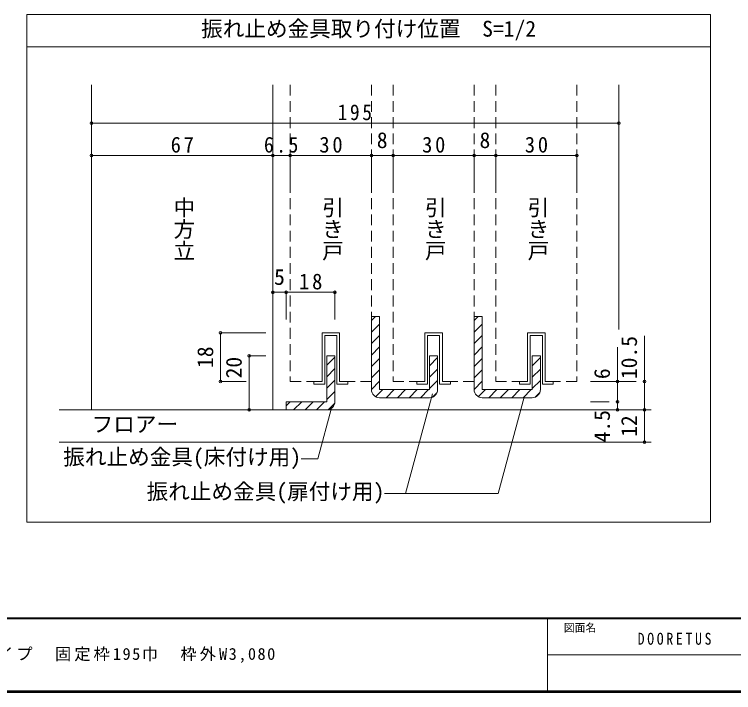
# Model space of a CAD drawing. Units: millimetres on the paper, enlarged 5 times, with parts at other scales. Extents: x -973 to 977, y -718 to 696.
# Drawn here: x -491 to 174, y -701 to -73 of the extents above; entities that cross this region are included whole.
import ezdxf
from ezdxf.enums import TextEntityAlignment as Align

# ---------------------------------------------------------------- set-up
doc = ezdxf.new("R2010")
doc.units = ezdxf.units.MM
doc.header["$LTSCALE"] = 5
doc.header["$PDMODE"] = 32
doc.header["$PDSIZE"] = 2.5
doc.linetypes.add('DASHED2', pattern=[3, 2, -1])
for name, color, linetype, lineweight in [('0-A_文字', 7, 'Continuous', 9), ('1-3_仕上げ', 2, 'Continuous', 9), ('1-4_枠', 3, 'Continuous', 9), ('1-6_扉', 7, 'DASHED2', 9), ('1-7_金物', 7, 'Continuous', 9), ('1-A_文字', 7, 'Continuous', 9), ('1-B_寸法', 7, 'Continuous', 9), ('1-C_ハッチ', 4, 'Continuous', 9), ('F-0_補助線', 7, 'Continuous', 9)]:
    doc.layers.add(name, color=color, linetype=linetype, lineweight=lineweight)
doc.styles.add('@ＭＳ ゴシック', font='')
doc.styles.add('ＭＳ ゴシック', font='')
doc.styles.get('@ＭＳ ゴシック').set_extended_font_data('@MS Gothic')
doc.styles.get('ＭＳ ゴシック').set_extended_font_data('MS Gothic')

msp = doc.modelspace()

# ---------------------------------------------------------------- linework, layer by layer
at = {"layer": '0-A_文字', "color": 3}
for p, q in [((-479.964, -543.141), (-479.964, -73.141)), ((-479.964, -73.141), (152.43, -73.141)), ((152.43, -73.141), (152.43, -543.141)), ((-479.964, -103.141), (152.43, -103.141)), ((-479.964, -543.141), (152.43, -543.141))]:
    msp.add_line(p, q, dxfattribs=at)
at = {"layer": '1-3_仕上げ'}
for p, q in [((-450.017, -439.129), (97.483, -439.129)), ((-450.017, -469.129), (97.483, -469.129))]:
    msp.add_line(p, q, dxfattribs=at)
at = {"layer": '1-4_枠'}
for p, q in [((-420.017, -138.338), (-420.017, -439.129)), ((-252.517, -138.338), (-252.517, -439.129)), ((67.483, -138.338), (67.483, -364.803))]:
    msp.add_line(p, q, dxfattribs=at)
at = {"layer": '1-6_扉'}
for p, q in [((-236.267, -138.338), (-236.267, -412.879)), ((-161.267, -138.338), (-161.267, -412.879)), ((-141.267, -138.338), (-141.267, -412.879)), ((-66.267, -138.338), (-66.267, -412.879)), ((-46.267, -138.338), (-46.267, -412.879)), ((28.733, -138.338), (28.733, -412.879)), ((-206.892, -367.879), (-206.892, -412.879)), ((-111.892, -367.879), (-111.892, -412.879)), ((-16.892, -367.879), (-16.892, -412.879)), ((-236.267, -412.879), (-206.892, -412.879)), ((-141.267, -412.879), (-111.892, -412.879)), ((-46.267, -412.879), (-16.892, -412.879))]:
    msp.add_line(p, q, dxfattribs=at)
for points in [[(-161.267, -412.879), (-190.642, -412.879), (-190.642, -367.879), (-206.892, -367.879)], [(-66.267, -412.879), (-95.642, -412.879), (-95.642, -367.879), (-111.892, -367.879)], [(28.733, -412.879), (-0.642, -412.879), (-0.642, -367.879), (-16.892, -367.879)]]:
    msp.add_lwpolyline(points, dxfattribs=at)
at = {"layer": '1-7_金物', "color": 3}
for p, q in [((-153.767, -352.878), (-161.267, -352.878)), ((-161.267, -352.878), (-161.267, -412.878)), ((-153.767, -352.878), (-153.767, -420.378)), ((-58.767, -352.878), (-66.267, -352.878)), ((-66.267, -352.878), (-66.267, -412.878)), ((-58.767, -352.878), (-58.767, -420.378)), ((-202.517, -389.129), (-195.017, -389.129)), ((-202.517, -389.129), (-202.517, -431.629)), ((-195.017, -431.629), (-195.017, -389.129)), ((-100.017, -389.129), (-107.517, -389.129)), ((-107.517, -389.129), (-107.517, -420.378)), ((-100.017, -389.129), (-100.017, -420.378)), ((-5.017, -389.129), (-12.517, -389.129)), ((-12.517, -389.129), (-12.517, -420.378)), ((-5.017, -389.129), (-5.017, -420.378)), ((-161.267, -420.378), (-161.267, -412.878)), ((-66.267, -420.378), (-66.267, -412.878)), ((-107.517, -420.378), (-153.767, -420.378)), ((-12.517, -420.378), (-58.767, -420.378)), ((-240.017, -431.629), (-240.017, -439.129)), ((-240.017, -431.629), (-202.517, -431.629)), ((-153.767, -427.878), (-107.515, -427.878)), ((-58.767, -427.878), (-12.515, -427.878)), ((-202.517, -439.129), (-240.017, -439.129))]:
    msp.add_line(p, q, dxfattribs=at)
at = {"layer": '1-7_金物'}
for p, q in [((-206.892, -412.879), (-206.892, -367.879)), ((-206.892, -367.879), (-190.642, -367.879)), ((-204.392, -415.379), (-204.392, -370.379)), ((-193.142, -370.379), (-204.392, -370.379)), ((-193.142, -370.379), (-193.142, -415.379)), ((-190.642, -367.879), (-190.642, -412.879)), ((-111.892, -412.879), (-111.892, -367.879)), ((-111.892, -367.879), (-95.642, -367.879)), ((-109.392, -415.379), (-109.392, -370.379)), ((-98.142, -370.379), (-109.392, -370.379)), ((-98.142, -370.379), (-98.142, -415.379)), ((-95.642, -367.879), (-95.642, -412.879)), ((-16.892, -412.879), (-16.892, -367.879)), ((-16.892, -367.879), (-0.642, -367.879)), ((-14.392, -415.379), (-14.392, -370.379)), ((-3.142, -370.379), (-14.392, -370.379)), ((-3.142, -370.379), (-3.142, -415.379)), ((-0.642, -367.879), (-0.642, -412.879)), ((-214.392, -412.879), (-206.892, -412.879)), ((-214.392, -415.379), (-214.392, -412.879)), ((-204.392, -415.379), (-214.392, -415.379)), ((-193.142, -415.379), (-183.142, -415.379)), ((-190.642, -412.879), (-183.142, -412.879)), ((-183.142, -412.879), (-183.142, -415.379)), ((-119.392, -412.879), (-111.892, -412.879)), ((-119.392, -415.379), (-119.392, -412.879)), ((-109.392, -415.379), (-119.392, -415.379)), ((-98.142, -415.379), (-88.142, -415.379)), ((-95.642, -412.879), (-88.142, -412.879)), ((-88.142, -412.879), (-88.142, -415.379)), ((-24.392, -412.879), (-16.892, -412.879)), ((-24.392, -415.379), (-24.392, -412.879)), ((-14.392, -415.379), (-24.392, -415.379)), ((-3.142, -415.379), (6.858, -415.379)), ((-0.642, -412.879), (6.858, -412.879)), ((6.858, -412.879), (6.858, -415.379))]:
    msp.add_line(p, q, dxfattribs=at)
at = {"layer": '1-7_金物', "color": 3}
for centre, start, end in [((-153.767, -420.378), 180, 270), ((-107.515, -420.378), 270, 0), ((-58.767, -420.378), 180, 270), ((-12.515, -420.378), 270, 0), ((-202.517, -431.629), 270, 0)]:
    msp.add_arc(centre, 7.5, start, end, dxfattribs=at)
at = {"layer": '1-A_文字'}
for p, q in [((-104.742, -424.182), (-129.868, -516.419)), ((-19.907, -427.414), (-44.167, -516.419)), ((-197.517, -435.055), (-210.756, -484.463)), ((-226.252, -484.463), (-210.756, -484.463)), ((-149.168, -516.419), (-44.167, -516.419))]:
    msp.add_line(p, q, dxfattribs=at)
at = {"layer": '1-B_寸法', "color": 4}
for p, q in [((-420.017, -173.768), (-420.017, -228.768)), ((-420.017, -173.768), (67.483, -173.768)), ((67.483, -173.768), (67.483, -228.768)), ((-420.017, -203.768), (-252.517, -203.768)), ((-252.517, -203.768), (-252.517, -228.768)), ((-252.517, -203.768), (-236.267, -203.768)), ((-236.267, -203.768), (-236.267, -228.768)), ((-236.267, -203.768), (-161.267, -203.768)), ((-161.267, -203.768), (-161.267, -228.768)), ((-161.267, -203.768), (-141.267, -203.768)), ((-141.267, -203.768), (-141.267, -228.768)), ((-141.267, -203.768), (-66.267, -203.768)), ((-66.267, -203.768), (-66.267, -228.768)), ((-66.267, -203.768), (-46.267, -203.768)), ((-46.267, -203.768), (-46.267, -228.768)), ((-46.267, -203.768), (28.733, -203.768)), ((28.733, -203.768), (28.733, -228.768)), ((-252.517, -330.379), (-240.017, -330.379)), ((-252.517, -330.379), (-252.517, -355.379)), ((-240.017, -330.379), (-240.017, -355.379)), ((-240.017, -330.379), (-195.017, -330.379)), ((-195.017, -330.379), (-195.017, -355.379)), ((-300.713, -412.879), (-300.713, -367.879)), ((-300.713, -367.879), (-258.767, -367.879)), ((91.233, -439.129), (91.233, -370.677)), ((66.233, -431.629), (66.233, -381.036)), ((-274.296, -439.129), (-274.296, -389.129)), ((-274.296, -389.129), (-258.767, -389.129)), ((-300.713, -412.879), (-276.933, -412.879)), ((83.733, -412.879), (41.233, -412.879)), ((58.733, -431.629), (41.233, -431.629)), ((66.233, -439.129), (66.233, -431.629)), ((-274.296, -439.129), (-258.767, -439.129)), ((83.733, -439.129), (41.233, -439.129)), ((91.233, -469.129), (91.233, -439.129)), ((83.733, -469.129), (41.233, -469.129))]:
    msp.add_line(p, q, dxfattribs=at)
at = {"layer": '1-B_寸法'}
for p in [(-420.017, -173.768), (67.483, -173.768), (-420.017, -203.768), (-252.517, -203.768), (-236.267, -203.768), (-161.267, -203.768), (-141.267, -203.768), (-66.267, -203.768), (-46.267, -203.768), (28.733, -203.768), (-252.517, -330.379), (-240.017, -330.379), (-195.017, -330.379), (-300.713, -367.879), (-274.296, -389.129), (-300.713, -412.879), (66.233, -412.879), (91.233, -412.879), (66.233, -431.629), (-274.296, -439.129), (66.233, -439.129), (91.233, -439.129), (91.233, -469.129)]:
    msp.add_point(p, dxfattribs=at)
at = {"layer": '1-C_ハッチ'}
for p, q in [((-161.267, -356.588), (-157.557, -352.878)), ((-66.267, -356.588), (-62.557, -352.878)), ((-161.267, -367.194), (-153.767, -359.694)), ((-66.267, -367.194), (-58.767, -359.694)), ((-161.267, -377.801), (-153.767, -370.301)), ((-66.267, -377.801), (-58.767, -370.301)), ((-161.267, -388.407), (-153.767, -380.907)), ((-66.267, -388.407), (-58.767, -380.907)), ((-202.517, -397.835), (-195.017, -390.335)), ((-161.267, -399.014), (-153.767, -391.514)), ((-107.517, -398.297), (-100.017, -390.797)), ((-66.267, -399.014), (-58.767, -391.514)), ((-12.517, -398.297), (-5.017, -390.797)), ((-202.517, -408.442), (-195.017, -400.942)), ((-161.267, -409.621), (-153.767, -402.121)), ((-107.517, -408.904), (-100.017, -401.404)), ((-66.267, -409.621), (-58.767, -402.121)), ((-12.517, -408.904), (-5.017, -401.404)), ((-202.517, -419.048), (-195.017, -411.548)), ((-107.517, -419.51), (-100.017, -412.01)), ((-12.517, -419.51), (-5.017, -412.01)), ((-161.267, -420.227), (-153.767, -412.727)), ((-66.267, -420.227), (-58.767, -412.727)), ((-202.517, -429.655), (-195.017, -422.155)), ((-157.382, -426.949), (-150.811, -420.378)), ((-147.704, -427.878), (-140.204, -420.378)), ((-137.097, -427.878), (-129.597, -420.378)), ((-126.491, -427.878), (-118.991, -420.378)), ((-115.884, -427.878), (-108.384, -420.378)), ((-104.749, -427.349), (-100.543, -423.144)), ((-62.382, -426.949), (-55.811, -420.378)), ((-52.704, -427.878), (-45.204, -420.378)), ((-42.097, -427.878), (-34.597, -420.378)), ((-31.491, -427.878), (-23.991, -420.378)), ((-20.884, -427.878), (-13.384, -420.378)), ((-9.749, -427.349), (-5.543, -423.144)), ((-240.017, -435.335), (-236.311, -431.63)), ((-233.204, -439.129), (-225.704, -431.63)), ((-222.597, -439.129), (-215.098, -431.63)), ((-211.991, -439.129), (-204.491, -431.63)), ((-201.282, -439.027), (-195.117, -432.862))]:
    msp.add_line(p, q, dxfattribs=at)
at = {"layer": 'F-0_補助線', "color": 6}
for p, q in [((976.653, -631.667), (-973.347, -631.667)), ((976.653, -632.5), (-973.347, -632.5)), ((1.653, -632.5), (1.653, -699.167)), ((1.653, -665.833), (974.986, -665.834)), ((976.653, -699.167), (-973.347, -699.167)), ((976.653, -700), (-973.347, -700)), ((976.653, -700.833), (-973.347, -700.833))]:
    msp.add_line(p, q, dxfattribs=at)

# ---------------------------------------------------------------- texts
at = {"layer": '0-A_文字', "style": 'ＭＳ ゴシック'}
msp.add_text('振れ止め金具取り付け位置\u3000S=1/2', height=14.66, dxfattribs=at).set_placement((-318.767, -98.141), align=Align.BOTTOM_LEFT)
at = {"layer": '1-A_文字', "style": '@ＭＳ ゴシック'}
for s, p in [('中方立', (-346.267, -241.698)), ('引き戸', (-208.767, -241.698)), ('引き戸', (-113.767, -241.698)), ('引き戸', (-18.767, -241.698))]:
    msp.add_text(s, height=14.66, rotation=270, dxfattribs=at).set_placement(p, align=Align.BOTTOM_LEFT)
at = {"layer": '1-A_文字', "style": 'ＭＳ ゴシック'}
for s, p in [('フロアー', (-420.017, -464.129)), ('振れ止め金具(床付け用)', (-446.252, -494.463)), ('振れ止め金具(扉付け用)', (-369.168, -526.419))]:
    msp.add_text(s, height=14.66, dxfattribs=at).set_placement(p, align=Align.BOTTOM_LEFT)
at = {"layer": '1-B_寸法', "style": 'ＭＳ ゴシック'}
for s, p in [('8', (-156.267, -201.268)), ('8', (-61.267, -201.268)), ('5', (-251.267, -327.879))]:
    msp.add_text(s, height=14.66, dxfattribs=at).set_placement(p, align=Align.BOTTOM_LEFT)
for s, p in [('10.5', (88.733, -410.677)), ('18', (-303.213, -400.379)), ('20', (-276.796, -410.021)), ('6', (63.733, -410.677)), ('4.5', (63.733, -469.281)), ('12', (88.733, -464.129))]:
    msp.add_text(s, height=14.66, rotation=90, dxfattribs=at).set_placement(p, align=Align.BOTTOM_LEFT)
at = {"layer": '1-B_寸法', "char_height": 14.66, "attachment_point": 7, "style": 'ＭＳ ゴシック'}
for s, insert in [('\\T1.27;\\W0.9;195', (-192.517, -171.268)), ('\\T1.27;\\W0.95;67', (-346.892, -201.268)), ('\\T1.27;\\W0.9;6.5', (-260.642, -201.268)), ('\\T1.27;\\W0.95;30', (-209.392, -201.268)), ('\\T1.27;\\W0.95;30', (-114.392, -201.268)), ('\\T1.27;\\W0.95;30', (-19.392, -201.268)), ('\\T1.27;\\W0.95;18', (-228.142, -327.879))]:
    msp.add_mtext(s, dxfattribs=dict(at, insert=insert))
at = {"layer": 'F-0_補助線', "style": 'ＭＳ ゴシック'}
msp.add_text('図面名', height=7.331, dxfattribs=at).set_placement((16.653, -646.667), align=Align.BOTTOM_LEFT)
at = {"layer": 'F-0_補助線', "char_height": 11, "attachment_point": 7, "style": 'ＭＳ ゴシック'}
for s, insert in [('\\T1.39;\\W0.85;DOORETUS', (84.986, -656.667)), ('\\T1.19;ドレタス\u3000３枚引き込み戸\u3000上吊り連動タイプ\u3000固定枠195巾\u3000枠外W3,080', (-846.68, -673.333))]:
    msp.add_mtext(s, dxfattribs=dict(at, insert=insert))

doc.saveas('drawing.dxf')
